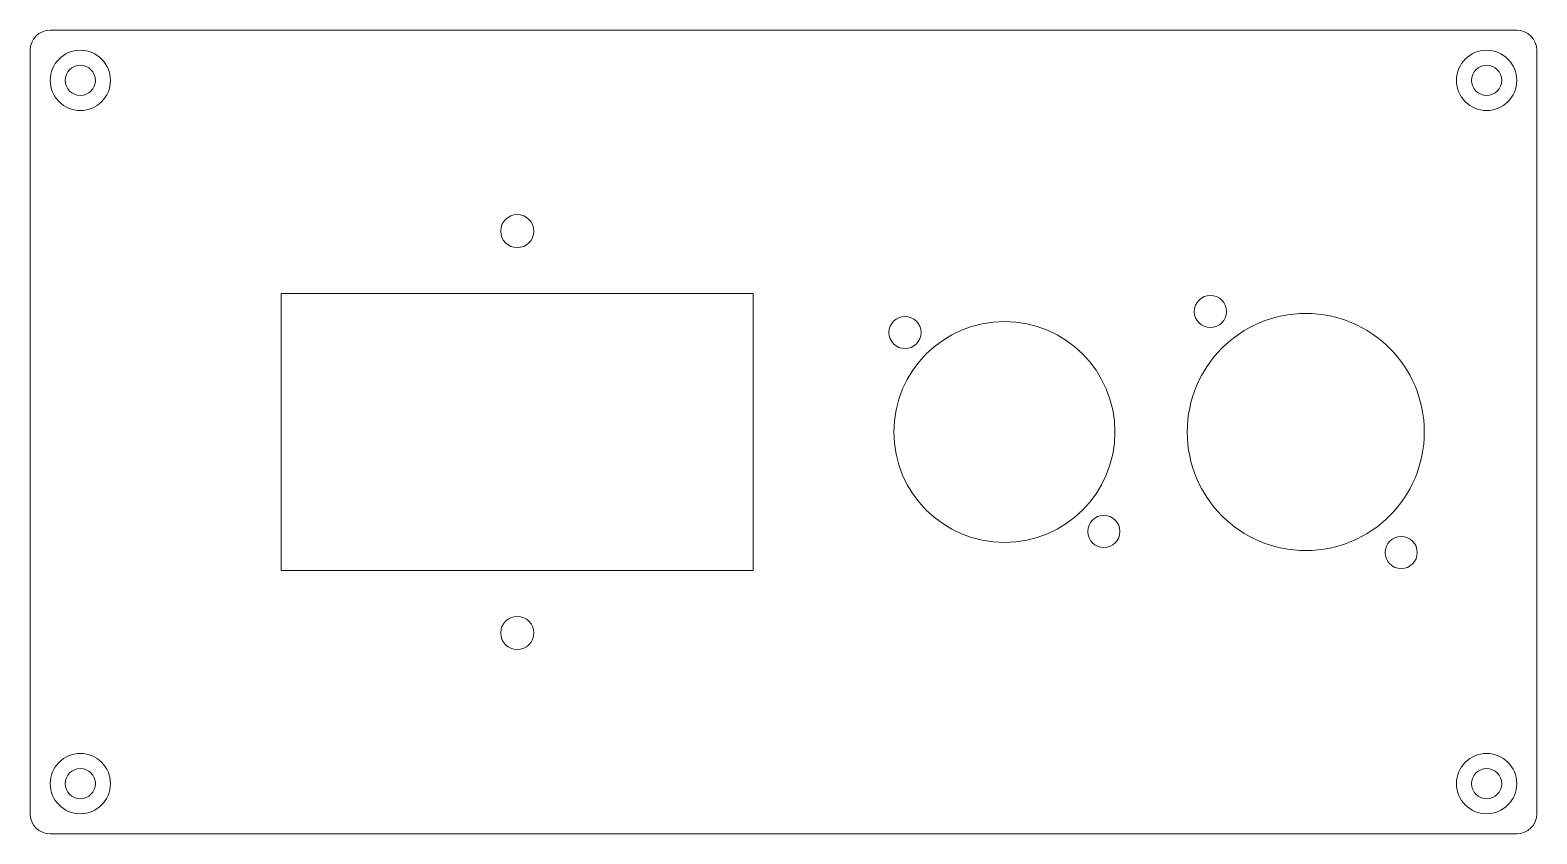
# Model space of a CAD drawing. Header units: millimetres. Extents: x 57 to 207, y 92 to 172.
import ezdxf

# ---------------------------------------------------------------- set-up
doc = ezdxf.new("R2010")
doc.units = ezdxf.units.MM
doc.layers.add('SICHTBAR', color=7, linetype='Continuous', lineweight=0)

msp = doc.modelspace()

# ---------------------------------------------------------------- linework, layer by layer
at = {"layer": 'SICHTBAR'}
for p, q in [((59.03, 171.7), (205.03, 171.7)), ((57.03, 93.7), (57.03, 169.7)), ((207.03, 169.7), (207.03, 93.7)), ((82.03, 145.5), (129.03, 145.5)), ((82.03, 117.9), (82.03, 145.5)), ((129.03, 145.5), (129.03, 117.9)), ((129.03, 117.9), (82.03, 117.9)), ((205.03, 91.7), (59.03, 91.7))]:
    msp.add_line(p, q, dxfattribs=at)
for centre, radius in [((62.03, 166.7), 3), ((202.03, 166.7), 3), ((62.03, 166.7), 1.5), ((202.03, 166.7), 1.5), ((105.53, 151.7), 1.65), ((174.53, 143.7), 1.6), ((144.13, 141.6), 1.6), ((154.03, 131.7), 11), ((184.03, 131.7), 11.8), ((163.93, 121.8), 1.6), ((193.53, 119.7), 1.6), ((105.53, 111.7), 1.65), ((62.03, 96.7), 3), ((202.03, 96.7), 3), ((62.03, 96.7), 1.5), ((202.03, 96.7), 1.5)]:
    msp.add_circle(centre, radius, dxfattribs=at)
for centre, start, end in [((59.03, 169.7), 90, 180), ((205.03, 169.7), 0, 90), ((59.03, 93.7), 180, 270), ((205.03, 93.7), 270, 0)]:
    msp.add_arc(centre, 2, start, end, dxfattribs=at)

doc.saveas('drawing.dxf')
